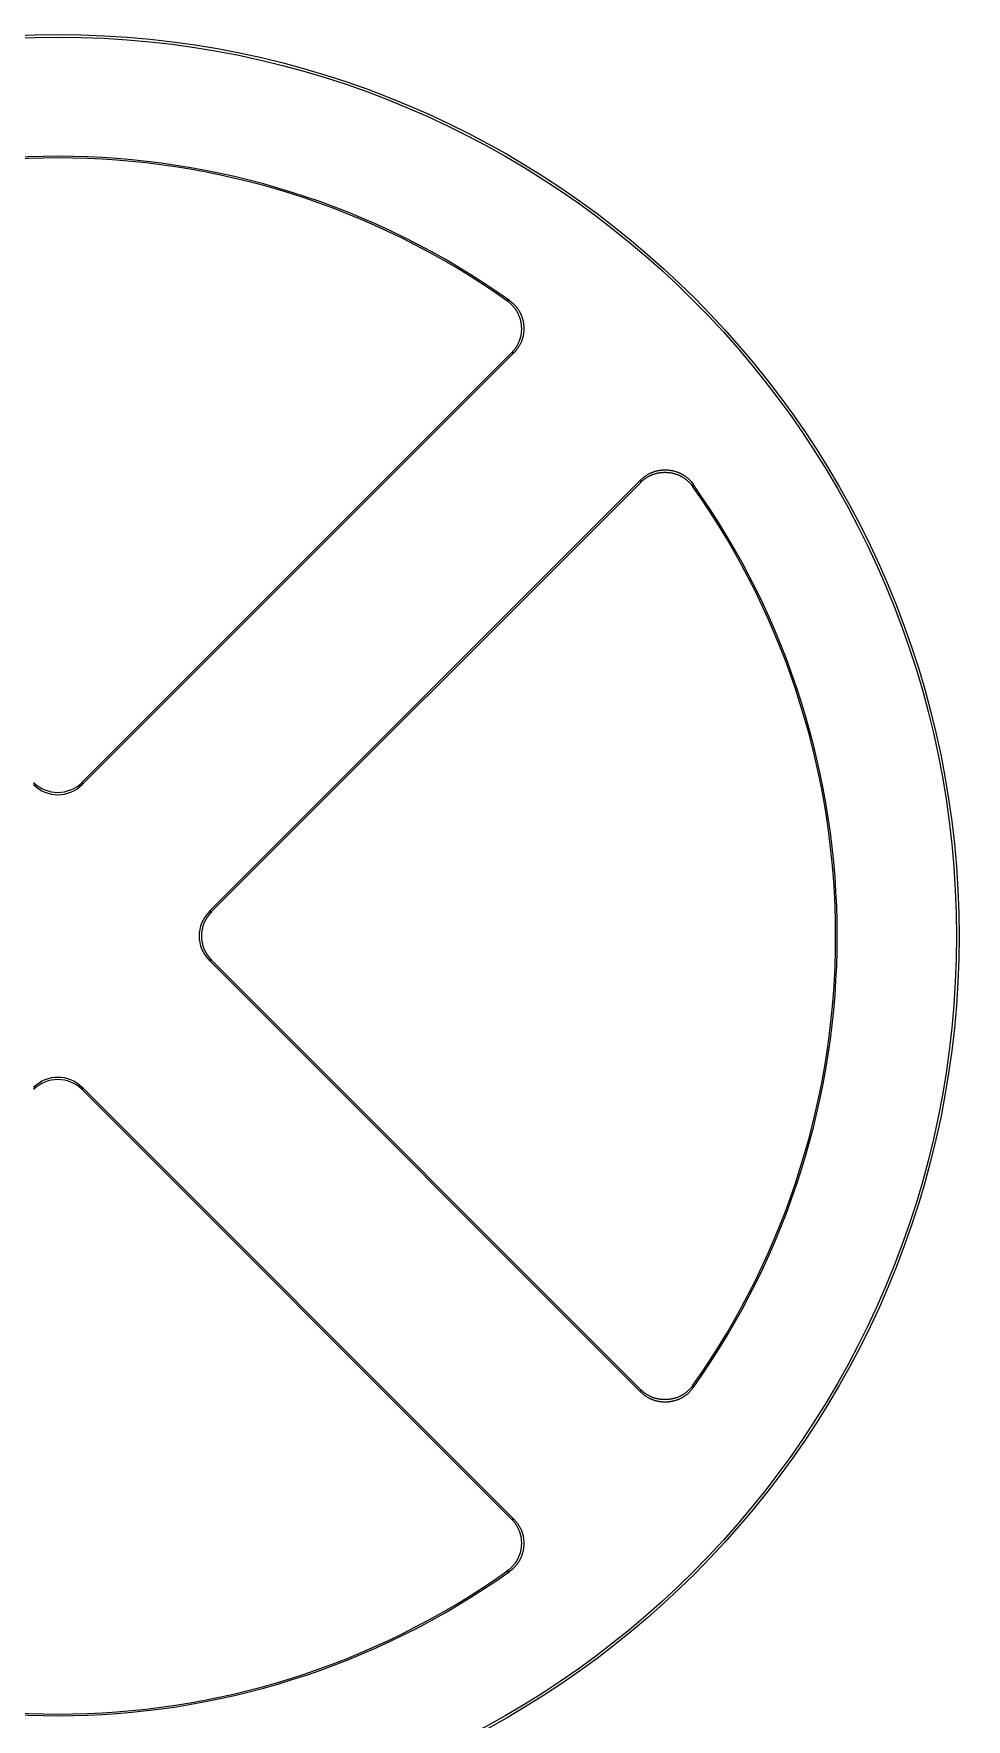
# Model space of a CAD drawing. Extents: x 956 to 1028, y 499 to 635.
# Drawn here: x 999.43 to 1000.246, y 513.429 to 514.903 of the extents above; entities that cross this region are included whole.
import ezdxf

# ---------------------------------------------------------------- set-up
doc = ezdxf.new("R2010")
doc.units = 0
doc.header["$MEASUREMENT"] = 0
doc.layers.add('1', color=4, linetype='Continuous')
doc.layers.add('DIM', color=3, linetype='Continuous')

# ---------------------------------------------------------------- blocks, each defined once
blk = doc.blocks.new('1486201(2016_HS CONTROLS')
at = {"layer": '1', "linetype": 'Continuous'}
for p, q in [((-13.3962, 0.5112), (-13.7739, 0.1335)), ((-13.3984, 0.511), (-13.7739, 0.1355)), ((-13.6627, 0.0224), (-13.285, 0.4)), ((-13.6607, 0.0224), (-13.2852, 0.3978)), ((-13.7739, 0.1355), (-13.7739, 0.1335)), ((-13.6627, 0.0224), (-13.6607, 0.0224)), ((-13.285, -0.3977), (-13.6627, -0.0201)), ((-13.6607, -0.0201), (-13.6627, -0.0201)), ((-13.2852, -0.3956), (-13.6607, -0.0201)), ((-13.7739, -0.1312), (-13.3962, -0.5089)), ((-13.7739, -0.1312), (-13.7739, -0.1332)), ((-13.7739, -0.1332), (-13.3984, -0.5087))]:
    blk.add_line(p, q, dxfattribs=at)
for points in [[(-13.4, 0.5568), (-13.4001, 0.5568, 0.000001), (-13.4002, 0.5568, 0.000001), (-13.4002, 0.5568, 0.000001), (-13.4003, 0.5568, 0.000001), (-13.4003, 0.5568, 0), (-13.4004, 0.5568, 0), (-13.4004, 0.5568, 0), (-13.4005, 0.5568, 0), (-13.4005, 0.5568, 0), (-13.4006, 0.5568, 0), (-13.4007, 0.5568, 0), (-13.4007, 0.5568, 0), (-13.4008, 0.5568, 0), (-13.4008, 0.5568, 0), (-13.4009, 0.5568, 0), (-13.4009, 0.5568, 0), (-13.401, 0.5568, 0), (-13.401, 0.5568, 0), (-13.4011, 0.5568, 0), (-13.4011, 0.5568, 0), (-13.4012, 0.5568, 0), (-13.4013, 0.5567, 0), (-13.4013, 0.5567, 0), (-13.4014, 0.5567, 0), (-13.4014, 0.5567, 0), (-13.4015, 0.5567, 0), (-13.4015, 0.5567, 0), (-13.4016, 0.5567, -0.000001), (-13.4016, 0.5567, -0.000001), (-13.4017, 0.5567, -0.000001), (-13.4018, 0.5567, -0.000001), (-13.4018, 0.5567, -0.000001), (-13.4019, 0.5567, -0.000001), (-13.4019, 0.5567, 0), (-13.402, 0.5567, -0.000001), (-13.402, 0.5567, -0.000002), (-13.4021, 0.5567, -0.000001), (-13.4023, 0.5567, -0.000001)], [(-13.4023, 0.5567), (-13.4015, 0.5562, -0.006989), (-13.4008, 0.5556, -0.007117), (-13.4001, 0.555, -0.007194), (-13.3994, 0.5544, -0.007214), (-13.3988, 0.5538, -0.007253), (-13.3982, 0.5532, -0.007288), (-13.3976, 0.5526, -0.007325), (-13.397, 0.552, -0.007346), (-13.3964, 0.5513, -0.007371), (-13.3959, 0.5506, -0.007386), (-13.3953, 0.5499, -0.007401), (-13.3948, 0.5492, -0.007407), (-13.3944, 0.5485, -0.007412), (-13.3939, 0.5478, -0.007409), (-13.3935, 0.5471, -0.007405), (-13.3931, 0.5463, -0.007393), (-13.3927, 0.5455, -0.007379), (-13.3923, 0.5448, -0.007359), (-13.392, 0.544, -0.007336), (-13.3917, 0.5432, -0.00731), (-13.3914, 0.5424, -0.007278), (-13.3911, 0.5416, -0.007243), (-13.3908, 0.5407, -0.007175), (-13.3906, 0.5399, -0.007081), (-13.3904, 0.539, -0.007005), (-13.3902, 0.5382, -0.006937), (-13.3901, 0.5373, -0.006886), (-13.3899, 0.5365, -0.006846), (-13.3898, 0.5356, -0.006821), (-13.3897, 0.5347, -0.006807), (-13.3897, 0.5339, -0.006807), (-13.3896, 0.533, -0.006821), (-13.3896, 0.5321, -0.006846), (-13.3896, 0.5312, -0.006886), (-13.3897, 0.5304, -0.006937), (-13.3897, 0.5295, -0.007005), (-13.3898, 0.5286, -0.007081), (-13.3899, 0.5278, -0.007175), (-13.39, 0.5269, -0.007243), (-13.3902, 0.5261, -0.007279), (-13.3904, 0.5252, -0.00731), (-13.3906, 0.5244, -0.007333), (-13.3908, 0.5236, -0.007361), (-13.3911, 0.5228, -0.007394), (-13.3913, 0.522, -0.00739), (-13.3916, 0.5212, -0.007355), (-13.392, 0.5204, -0.007425), (-13.3923, 0.5196, -0.007581), (-13.3927, 0.5188, -0.007357), (-13.3931, 0.518, -0.006855), (-13.3935, 0.5173, -0.007566), (-13.394, 0.5165, -0.009023), (-13.3944, 0.5158, -0.006789), (-13.3949, 0.5151, -0.002252), (-13.3954, 0.5144, -0.009594), (-13.396, 0.5137, -0.016377), (-13.397, 0.5125, -0.007852), (-13.3984, 0.511, -0.004103)], [(-13.4, 0.5568), (-13.3993, 0.5563, -0.006981), (-13.3986, 0.5557, -0.007108), (-13.3979, 0.5552, -0.007184), (-13.3972, 0.5546, -0.007205), (-13.3966, 0.554, -0.007243), (-13.396, 0.5534, -0.007279), (-13.3954, 0.5527, -0.007315), (-13.3948, 0.5521, -0.007337), (-13.3942, 0.5514, -0.007362), (-13.3937, 0.5508, -0.007376), (-13.3932, 0.5501, -0.007391), (-13.3927, 0.5494, -0.007397), (-13.3922, 0.5487, -0.007402), (-13.3917, 0.5479, -0.007399), (-13.3913, 0.5472, -0.007394), (-13.3909, 0.5464, -0.007383), (-13.3905, 0.5457, -0.007368), (-13.3901, 0.5449, -0.007349), (-13.3898, 0.5441, -0.007326), (-13.3895, 0.5433, -0.007299), (-13.3892, 0.5425, -0.007267), (-13.3889, 0.5417, -0.007233), (-13.3887, 0.5409, -0.007165), (-13.3884, 0.54, -0.007071), (-13.3882, 0.5392, -0.006995), (-13.3881, 0.5383, -0.006928), (-13.3879, 0.5375, -0.006877), (-13.3878, 0.5366, -0.006837), (-13.3877, 0.5357, -0.006811), (-13.3876, 0.5349, -0.006798), (-13.3875, 0.534, -0.006798), (-13.3875, 0.5331, -0.006811), (-13.3875, 0.5323, -0.006837), (-13.3875, 0.5314, -0.006877), (-13.3875, 0.5305, -0.006928), (-13.3876, 0.5297, -0.006995), (-13.3877, 0.5288, -0.007071), (-13.3878, 0.5279, -0.007164), (-13.3879, 0.5271, -0.007233), (-13.388, 0.5262, -0.007268), (-13.3882, 0.5254, -0.007298), (-13.3884, 0.5246, -0.007321), (-13.3887, 0.5237, -0.007349), (-13.3889, 0.5229, -0.007382), (-13.3892, 0.5221, -0.007378), (-13.3895, 0.5213, -0.007343), (-13.3898, 0.5205, -0.007413), (-13.3902, 0.5197, -0.007569), (-13.3905, 0.519, -0.007345), (-13.3909, 0.5182, -0.006844), (-13.3914, 0.5175, -0.007554), (-13.3918, 0.5167, -0.009008), (-13.3923, 0.516, -0.006779), (-13.3928, 0.5153, -0.002248), (-13.3932, 0.5146, -0.009579), (-13.3938, 0.5138, -0.016352), (-13.3948, 0.5127, -0.007841), (-13.3962, 0.5112, -0.004097)], [(-13.3962, 0.5112), (-13.3963, 0.5112, 0.000009), (-13.3963, 0.5112, 0.000009), (-13.3964, 0.5112, 0.000009), (-13.3964, 0.5111, 0.000009), (-13.3965, 0.5111, 0.00001), (-13.3965, 0.5111, 0.00001), (-13.3966, 0.5111, 0.00001), (-13.3966, 0.5111, 0.00001), (-13.3967, 0.5111, 0.000011), (-13.3967, 0.5111, 0.000011), (-13.3968, 0.5111, 0.000011), (-13.3969, 0.5111, 0.000011), (-13.3969, 0.5111, 0.000012), (-13.397, 0.5111, 0.000012), (-13.397, 0.5111, 0.000012), (-13.3971, 0.5111, 0.000012), (-13.3971, 0.5111, 0.000013), (-13.3972, 0.5111, 0.000013), (-13.3972, 0.5111, 0.000013), (-13.3973, 0.5111, 0.000013), (-13.3973, 0.5111, 0.000013), (-13.3974, 0.5111, 0.000014), (-13.3974, 0.5111, 0.000014), (-13.3975, 0.5111, 0.000014), (-13.3976, 0.5111, 0.000014), (-13.3976, 0.511, 0.000015), (-13.3977, 0.511, 0.000015), (-13.3977, 0.511, 0.000016), (-13.3978, 0.511, 0.000015), (-13.3978, 0.511, 0.000014), (-13.3979, 0.511, 0.000016), (-13.3979, 0.511, 0.00002), (-13.398, 0.511, 0.000015), (-13.398, 0.511, 0.000005), (-13.3981, 0.511, 0.000022), (-13.3982, 0.511, 0.000039), (-13.3982, 0.511, 0.000019), (-13.3984, 0.511, 0.00001)], [(-13.2852, 0.3978), (-13.2846, 0.3985, -0.006992), (-13.2839, 0.3991, -0.007119), (-13.2832, 0.3997, -0.007196), (-13.2825, 0.4002, -0.007216), (-13.2818, 0.4008, -0.007255), (-13.2811, 0.4013, -0.00729), (-13.2804, 0.4018, -0.007326), (-13.2797, 0.4023, -0.007348), (-13.2789, 0.4027, -0.007373), (-13.2782, 0.4031, -0.007387), (-13.2774, 0.4035, -0.007402), (-13.2766, 0.4039, -0.007408), (-13.2759, 0.4042, -0.007413), (-13.2751, 0.4046, -0.00741), (-13.2743, 0.4049, -0.007405), (-13.2734, 0.4051, -0.007393), (-13.2726, 0.4054, -0.007379), (-13.2718, 0.4056, -0.00736), (-13.271, 0.4058, -0.007337), (-13.2701, 0.406, -0.00731), (-13.2693, 0.4062, -0.007278), (-13.2684, 0.4063, -0.007243), (-13.2676, 0.4064, -0.007175), (-13.2667, 0.4065, -0.007081), (-13.2658, 0.4065, -0.007005), (-13.265, 0.4066, -0.006937), (-13.2641, 0.4066, -0.006886), (-13.2632, 0.4066, -0.006846), (-13.2624, 0.4065, -0.006821), (-13.2615, 0.4065, -0.006807), (-13.2606, 0.4064, -0.006807), (-13.2597, 0.4063, -0.006821), (-13.2589, 0.4061, -0.006846), (-13.258, 0.406, -0.006886), (-13.2572, 0.4058, -0.006937), (-13.2563, 0.4056, -0.007005), (-13.2555, 0.4054, -0.007081), (-13.2547, 0.4051, -0.007175), (-13.2538, 0.4049, -0.007243), (-13.253, 0.4046, -0.007279), (-13.2522, 0.4042, -0.00731), (-13.2514, 0.4039, -0.007333), (-13.2507, 0.4035, -0.007361), (-13.2499, 0.4031, -0.007395), (-13.2492, 0.4027, -0.00739), (-13.2484, 0.4023, -0.007356), (-13.2477, 0.4018, -0.007425), (-13.247, 0.4014, -0.007582), (-13.2463, 0.4009, -0.007358), (-13.2456, 0.4003, -0.006856), (-13.2449, 0.3998, -0.007567), (-13.2443, 0.3992, -0.009025), (-13.2436, 0.3986, -0.006791), (-13.243, 0.398, -0.002252), (-13.2424, 0.3975, -0.009596), (-13.2418, 0.3968, -0.016382), (-13.2408, 0.3956, -0.007855), (-13.2395, 0.394, -0.004104)], [(-13.2852, 0.3978), (-13.2852, 0.3979, 0.000004), (-13.2852, 0.398, 0.000004), (-13.2852, 0.398, 0.000004), (-13.2852, 0.3981, 0.000005), (-13.2852, 0.3981, 0.000005), (-13.2852, 0.3982, 0.000006), (-13.2852, 0.3982, 0.000006), (-13.2852, 0.3983, 0.000006), (-13.2852, 0.3983, 0.000007), (-13.2852, 0.3984, 0.000007), (-13.2852, 0.3984, 0.000008), (-13.2852, 0.3985, 0.000008), (-13.2852, 0.3985, 0.000009), (-13.2852, 0.3986, 0.000009), (-13.2852, 0.3987, 0.000009), (-13.2852, 0.3987, 0.00001), (-13.2852, 0.3988, 0.00001), (-13.2851, 0.3988, 0.000011), (-13.2851, 0.3989, 0.000011), (-13.2851, 0.3989, 0.000012), (-13.2851, 0.399, 0.000012), (-13.2851, 0.399, 0.000013), (-13.2851, 0.3991, 0.000013), (-13.2851, 0.3991, 0.000013), (-13.2851, 0.3992, 0.000014), (-13.2851, 0.3992, 0.000014), (-13.2851, 0.3993, 0.000015), (-13.2851, 0.3994, 0.000016), (-13.2851, 0.3994, 0.000015), (-13.2851, 0.3995, 0.000015), (-13.2851, 0.3995, 0.000017), (-13.2851, 0.3996, 0.000021), (-13.2851, 0.3996, 0.000016), (-13.2851, 0.3997, 0.000005), (-13.2851, 0.3997, 0.000024), (-13.2851, 0.3998, 0.000043), (-13.2851, 0.3999, 0.000021), (-13.285, 0.4, 0.000011)], [(-13.285, 0.4), (-13.2844, 0.4006, -0.00698), (-13.2837, 0.4012, -0.007107), (-13.2831, 0.4018, -0.007184), (-13.2824, 0.4024, -0.007204), (-13.2817, 0.4029, -0.007243), (-13.281, 0.4034, -0.007278), (-13.2802, 0.4039, -0.007314), (-13.2795, 0.4044, -0.007336), (-13.2788, 0.4049, -0.007361), (-13.278, 0.4053, -0.007376), (-13.2772, 0.4057, -0.007391), (-13.2765, 0.406, -0.007396), (-13.2757, 0.4064, -0.007402), (-13.2749, 0.4067, -0.007399), (-13.2741, 0.407, -0.007394), (-13.2733, 0.4073, -0.007383), (-13.2725, 0.4075, -0.007368), (-13.2716, 0.4078, -0.007349), (-13.2708, 0.408, -0.007326), (-13.27, 0.4082, -0.007299), (-13.2691, 0.4083, -0.007267), (-13.2683, 0.4085, -0.007233), (-13.2674, 0.4086, -0.007165), (-13.2666, 0.4086, -0.007071), (-13.2657, 0.4087, -0.006995), (-13.2648, 0.4087, -0.006928), (-13.2639, 0.4087, -0.006877), (-13.2631, 0.4087, -0.006837), (-13.2622, 0.4087, -0.006811), (-13.2613, 0.4086, -0.006798), (-13.2605, 0.4086, -0.006798), (-13.2596, 0.4084, -0.006811), (-13.2587, 0.4083, -0.006837), (-13.2579, 0.4082, -0.006877), (-13.257, 0.408, -0.006928), (-13.2562, 0.4078, -0.006995), (-13.2553, 0.4075, -0.007071), (-13.2545, 0.4073, -0.007164), (-13.2537, 0.407, -0.007233), (-13.2529, 0.4067, -0.007268), (-13.2521, 0.4064, -0.007298), (-13.2513, 0.4061, -0.007321), (-13.2505, 0.4057, -0.00735), (-13.2498, 0.4053, -0.007383), (-13.249, 0.4049, -0.007378), (-13.2483, 0.4045, -0.007344), (-13.2476, 0.404, -0.007413), (-13.2468, 0.4036, -0.00757), (-13.2461, 0.4031, -0.007345), (-13.2455, 0.4025, -0.006845), (-13.2448, 0.402, -0.007555), (-13.2441, 0.4014, -0.00901), (-13.2435, 0.4008, -0.00678), (-13.2428, 0.4002, -0.002249), (-13.2423, 0.3997, -0.009581), (-13.2416, 0.399, -0.016355), (-13.2406, 0.3978, -0.007843), (-13.2394, 0.3962, -0.004098)], [(-13.2395, 0.394), (-13.2395, 0.394, 0.000011), (-13.2395, 0.3941, 0.000011), (-13.2395, 0.3941, 0.000011), (-13.2395, 0.3942, 0.000011), (-13.2395, 0.3942, 0.000011), (-13.2395, 0.3943, 0.000012), (-13.2395, 0.3943, 0.000012), (-13.2395, 0.3944, 0.000012), (-13.2395, 0.3945, 0.000012), (-13.2395, 0.3945, 0.000012), (-13.2395, 0.3946, 0.000012), (-13.2395, 0.3946, 0.000012), (-13.2395, 0.3947, 0.000012), (-13.2395, 0.3947, 0.000012), (-13.2395, 0.3948, 0.000012), (-13.2395, 0.3948, 0.000012), (-13.2395, 0.3949, 0.000013), (-13.2395, 0.395, 0.000013), (-13.2395, 0.395, 0.000013), (-13.2395, 0.3951, 0.000013), (-13.2395, 0.3951, 0.000013), (-13.2395, 0.3952, 0.000013), (-13.2394, 0.3952, 0.000013), (-13.2394, 0.3953, 0.000013), (-13.2394, 0.3953, 0.000013), (-13.2394, 0.3954, 0.000013), (-13.2394, 0.3955, 0.000013), (-13.2394, 0.3955, 0.000014), (-13.2394, 0.3956, 0.000013), (-13.2394, 0.3956, 0.000013), (-13.2394, 0.3957, 0.000014), (-13.2394, 0.3957, 0.000017), (-13.2394, 0.3958, 0.000013), (-13.2394, 0.3958, 0.000004), (-13.2394, 0.3959, 0.000018), (-13.2394, 0.396, 0.000032), (-13.2394, 0.396, 0.000016), (-13.2394, 0.3962, 0.000008)], [(-13.2395, -0.3917), (-13.2401, -0.3924, -0.006992), (-13.2406, -0.3931, -0.007119), (-13.2412, -0.3938, -0.007196), (-13.2418, -0.3945, -0.007216), (-13.2424, -0.3951, -0.007255), (-13.243, -0.3958, -0.00729), (-13.2436, -0.3964, -0.007326), (-13.2443, -0.397, -0.007348), (-13.2449, -0.3975, -0.007373), (-13.2456, -0.3981, -0.007387), (-13.2463, -0.3986, -0.007403), (-13.247, -0.3991, -0.007408), (-13.2477, -0.3996, -0.007413), (-13.2484, -0.4, -0.00741), (-13.2492, -0.4004, -0.007405), (-13.2499, -0.4009, -0.007394), (-13.2507, -0.4012, -0.00738), (-13.2514, -0.4016, -0.00736), (-13.2522, -0.402, -0.007337), (-13.253, -0.4023, -0.00731), (-13.2538, -0.4026, -0.007278), (-13.2547, -0.4028, -0.007243), (-13.2555, -0.4031, -0.007175), (-13.2563, -0.4033, -0.007081), (-13.2572, -0.4035, -0.007005), (-13.258, -0.4037, -0.006937), (-13.2589, -0.4039, -0.006886), (-13.2597, -0.404, -0.006846), (-13.2606, -0.4041, -0.006821), (-13.2615, -0.4042, -0.006807), (-13.2624, -0.4043, -0.006807), (-13.2632, -0.4043, -0.006821), (-13.2641, -0.4043, -0.006846), (-13.265, -0.4043, -0.006886), (-13.2658, -0.4043, -0.006937), (-13.2667, -0.4042, -0.007005), (-13.2676, -0.4041, -0.007081), (-13.2684, -0.404, -0.007175), (-13.2693, -0.4039, -0.007243), (-13.2701, -0.4037, -0.007279), (-13.271, -0.4036, -0.00731), (-13.2718, -0.4033, -0.007333), (-13.2726, -0.4031, -0.007361), (-13.2734, -0.4029, -0.007395), (-13.2743, -0.4026, -0.00739), (-13.2751, -0.4023, -0.007356), (-13.2759, -0.402, -0.007426), (-13.2766, -0.4016, -0.007582), (-13.2774, -0.4012, -0.007358), (-13.2782, -0.4008, -0.006856), (-13.2789, -0.4004, -0.007568), (-13.2797, -0.4, -0.009025), (-13.2804, -0.3995, -0.006791), (-13.2811, -0.399, -0.002252), (-13.2818, -0.3986, -0.009597), (-13.2825, -0.398, -0.016383), (-13.2837, -0.3969, -0.007855), (-13.2852, -0.3956, -0.004105)], [(-13.285, -0.3977), (-13.2851, -0.3977, 0.000021), (-13.2851, -0.3976, 0.000021), (-13.2851, -0.3976, 0.000021), (-13.2851, -0.3975, 0.00002), (-13.2851, -0.3975, 0.000019), (-13.2851, -0.3974, 0.000019), (-13.2851, -0.3973, 0.000018), (-13.2851, -0.3973, 0.000018), (-13.2851, -0.3972, 0.000017), (-13.2851, -0.3972, 0.000017), (-13.2851, -0.3971, 0.000016), (-13.2851, -0.3971, 0.000016), (-13.2851, -0.397, 0.000015), (-13.2851, -0.397, 0.000015), (-13.2851, -0.3969, 0.000014), (-13.2851, -0.3969, 0.000014), (-13.2851, -0.3968, 0.000013), (-13.2851, -0.3968, 0.000013), (-13.2851, -0.3967, 0.000012), (-13.2851, -0.3966, 0.000012), (-13.2851, -0.3966, 0.000011), (-13.2851, -0.3965, 0.000011), (-13.2852, -0.3965, 0.00001), (-13.2852, -0.3964, 0.00001), (-13.2852, -0.3964, 0.000009), (-13.2852, -0.3963, 0.000009), (-13.2852, -0.3963, 0.000008), (-13.2852, -0.3962, 0.000008), (-13.2852, -0.3962, 0.000007), (-13.2852, -0.3961, 0.000007), (-13.2852, -0.3961, 0.000007), (-13.2852, -0.396, 0.000007), (-13.2852, -0.3959, 0.000005), (-13.2852, -0.3959, 0.000003), (-13.2852, -0.3958, 0.000006), (-13.2852, -0.3958, 0.000008), (-13.2852, -0.3957, 0.000004), (-13.2852, -0.3956, 0.000002)], [(-13.2394, -0.3939), (-13.2399, -0.3946, -0.006983), (-13.2405, -0.3953, -0.00711), (-13.241, -0.396, -0.007187), (-13.2416, -0.3967, -0.007207), (-13.2422, -0.3973, -0.007245), (-13.2428, -0.398, -0.007281), (-13.2435, -0.3986, -0.007317), (-13.2441, -0.3992, -0.007338), (-13.2448, -0.3997, -0.007363), (-13.2455, -0.4003, -0.007377), (-13.2461, -0.4008, -0.007393), (-13.2468, -0.4013, -0.007398), (-13.2476, -0.4017, -0.007403), (-13.2483, -0.4022, -0.0074), (-13.249, -0.4026, -0.007395), (-13.2498, -0.403, -0.007383), (-13.2505, -0.4034, -0.007369), (-13.2513, -0.4038, -0.007349), (-13.2521, -0.4041, -0.007326), (-13.2529, -0.4045, -0.007299), (-13.2537, -0.4047, -0.007267), (-13.2545, -0.405, -0.007233), (-13.2553, -0.4053, -0.007165), (-13.2562, -0.4055, -0.007071), (-13.257, -0.4057, -0.006995), (-13.2579, -0.4059, -0.006928), (-13.2587, -0.406, -0.006877), (-13.2596, -0.4062, -0.006837), (-13.2605, -0.4063, -0.006811), (-13.2613, -0.4064, -0.006798), (-13.2622, -0.4064, -0.006798), (-13.2631, -0.4065, -0.006811), (-13.2639, -0.4065, -0.006837), (-13.2648, -0.4065, -0.006877), (-13.2657, -0.4064, -0.006928), (-13.2666, -0.4064, -0.006995), (-13.2674, -0.4063, -0.007071), (-13.2683, -0.4062, -0.007164), (-13.2691, -0.406, -0.007233), (-13.27, -0.4059, -0.007268), (-13.2708, -0.4057, -0.007298), (-13.2716, -0.4055, -0.007321), (-13.2725, -0.4053, -0.007349), (-13.2733, -0.405, -0.007382), (-13.2741, -0.4047, -0.007378), (-13.2749, -0.4044, -0.007343), (-13.2757, -0.4041, -0.007412), (-13.2765, -0.4038, -0.007569), (-13.2772, -0.4034, -0.007344), (-13.278, -0.403, -0.006843), (-13.2788, -0.4026, -0.007553), (-13.2795, -0.4021, -0.009007), (-13.2803, -0.4016, -0.006778), (-13.281, -0.4012, -0.002248), (-13.2816, -0.4007, -0.009577), (-13.2824, -0.4001, -0.016349), (-13.2835, -0.3991, -0.007839), (-13.285, -0.3977, -0.004096)], [(-13.2394, -0.3939), (-13.2394, -0.3938, 0.000013), (-13.2394, -0.3938, 0.000014), (-13.2394, -0.3937, 0.000013), (-13.2394, -0.3937, 0.000013), (-13.2394, -0.3936, 0.000013), (-13.2394, -0.3936, 0.000013), (-13.2394, -0.3935, 0.000013), (-13.2394, -0.3934, 0.000013), (-13.2394, -0.3934, 0.000013), (-13.2394, -0.3933, 0.000013), (-13.2394, -0.3933, 0.000013), (-13.2394, -0.3932, 0.000013), (-13.2394, -0.3932, 0.000013), (-13.2394, -0.3931, 0.000013), (-13.2394, -0.3931, 0.000013), (-13.2394, -0.393, 0.000013), (-13.2394, -0.3929, 0.000013), (-13.2395, -0.3929, 0.000013), (-13.2395, -0.3928, 0.000013), (-13.2395, -0.3928, 0.000013), (-13.2395, -0.3927, 0.000013), (-13.2395, -0.3927, 0.000013), (-13.2395, -0.3926, 0.000013), (-13.2395, -0.3926, 0.000013), (-13.2395, -0.3925, 0.000012), (-13.2395, -0.3924, 0.000012), (-13.2395, -0.3924, 0.000012), (-13.2395, -0.3923, 0.000013), (-13.2395, -0.3923, 0.000012), (-13.2395, -0.3922, 0.000011), (-13.2395, -0.3922, 0.000013), (-13.2395, -0.3921, 0.000015), (-13.2395, -0.3921, 0.000011), (-13.2395, -0.392, 0.000004), (-13.2395, -0.392, 0.000016), (-13.2395, -0.3919, 0.000027), (-13.2395, -0.3918, 0.000013), (-13.2395, -0.3917, 0.000007)], [(-13.3984, -0.5087), (-13.3977, -0.5094, -0.006992), (-13.3971, -0.51, -0.00712), (-13.3965, -0.5107, -0.007197), (-13.396, -0.5114, -0.007217), (-13.3954, -0.5121, -0.007255), (-13.3949, -0.5128, -0.007291), (-13.3944, -0.5135, -0.007327), (-13.394, -0.5143, -0.007349), (-13.3935, -0.515, -0.007374), (-13.3931, -0.5158, -0.007388), (-13.3927, -0.5165, -0.007403), (-13.3923, -0.5173, -0.007409), (-13.392, -0.5181, -0.007414), (-13.3916, -0.5189, -0.007411), (-13.3913, -0.5197, -0.007406), (-13.3911, -0.5205, -0.007394), (-13.3908, -0.5213, -0.00738), (-13.3906, -0.5221, -0.00736), (-13.3904, -0.523, -0.007337), (-13.3902, -0.5238, -0.00731), (-13.39, -0.5247, -0.007278), (-13.3899, -0.5255, -0.007243), (-13.3898, -0.5264, -0.007175), (-13.3897, -0.5272, -0.007081), (-13.3897, -0.5281, -0.007005), (-13.3896, -0.529, -0.006937), (-13.3896, -0.5298, -0.006886), (-13.3896, -0.5307, -0.006846), (-13.3897, -0.5316, -0.006821), (-13.3897, -0.5325, -0.006807), (-13.3898, -0.5333, -0.006807), (-13.3899, -0.5342, -0.006821), (-13.3901, -0.5351, -0.006846), (-13.3902, -0.5359, -0.006886), (-13.3904, -0.5368, -0.006937), (-13.3906, -0.5376, -0.007005), (-13.3908, -0.5384, -0.007081), (-13.3911, -0.5393, -0.007175), (-13.3914, -0.5401, -0.007243), (-13.3917, -0.5409, -0.007279), (-13.392, -0.5417, -0.007309), (-13.3923, -0.5425, -0.007333), (-13.3927, -0.5433, -0.007361), (-13.3931, -0.544, -0.007394), (-13.3935, -0.5448, -0.007389), (-13.3939, -0.5455, -0.007355), (-13.3944, -0.5462, -0.007425), (-13.3948, -0.547, -0.007581), (-13.3953, -0.5477, -0.007357), (-13.3959, -0.5483, -0.006855), (-13.3964, -0.549, -0.007566), (-13.397, -0.5497, -0.009024), (-13.3976, -0.5503, -0.00679), (-13.3982, -0.551, -0.002252), (-13.3987, -0.5515, -0.009595), (-13.3994, -0.5522, -0.01638), (-13.4006, -0.5531, -0.007854), (-13.4023, -0.5544, -0.004104)], [(-13.3962, -0.5089), (-13.3956, -0.5095, -0.006983), (-13.395, -0.5102, -0.00711), (-13.3944, -0.5109, -0.007186), (-13.3938, -0.5116, -0.007206), (-13.3933, -0.5123, -0.007244), (-13.3928, -0.513, -0.00728), (-13.3923, -0.5137, -0.007316), (-13.3918, -0.5144, -0.007337), (-13.3914, -0.5152, -0.007362), (-13.3909, -0.5159, -0.007376), (-13.3905, -0.5167, -0.007391), (-13.3902, -0.5175, -0.007397), (-13.3898, -0.5182, -0.007402), (-13.3895, -0.519, -0.007399), (-13.3892, -0.5198, -0.007394), (-13.3889, -0.5206, -0.007382), (-13.3887, -0.5215, -0.007368), (-13.3884, -0.5223, -0.007349), (-13.3882, -0.5231, -0.007326), (-13.388, -0.524, -0.007299), (-13.3879, -0.5248, -0.007267), (-13.3878, -0.5257, -0.007233), (-13.3877, -0.5265, -0.007165), (-13.3876, -0.5274, -0.007071), (-13.3875, -0.5282, -0.006995), (-13.3875, -0.5291, -0.006928), (-13.3875, -0.53, -0.006877), (-13.3875, -0.5309, -0.006837), (-13.3875, -0.5317, -0.006811), (-13.3876, -0.5326, -0.006798), (-13.3877, -0.5335, -0.006798), (-13.3878, -0.5343, -0.006811), (-13.3879, -0.5352, -0.006837), (-13.3881, -0.5361, -0.006877), (-13.3882, -0.5369, -0.006928), (-13.3884, -0.5377, -0.006995), (-13.3887, -0.5386, -0.007071), (-13.3889, -0.5394, -0.007164), (-13.3892, -0.5402, -0.007233), (-13.3895, -0.541, -0.007268), (-13.3898, -0.5418, -0.007299), (-13.3901, -0.5426, -0.007322), (-13.3905, -0.5434, -0.00735), (-13.3909, -0.5442, -0.007383), (-13.3913, -0.5449, -0.007379), (-13.3917, -0.5456, -0.007345), (-13.3922, -0.5464, -0.007414), (-13.3927, -0.5471, -0.007571), (-13.3932, -0.5478, -0.007347), (-13.3937, -0.5485, -0.006846), (-13.3942, -0.5491, -0.007556), (-13.3948, -0.5498, -0.009011), (-13.3954, -0.5505, -0.006781), (-13.396, -0.5511, -0.002249), (-13.3965, -0.5516, -0.009583), (-13.3972, -0.5523, -0.016358), (-13.3984, -0.5533, -0.007844), (-13.4, -0.5545, -0.004099)], [(-13.3984, -0.5087), (-13.3983, -0.5087, 0.000005), (-13.3983, -0.5087, 0.000005), (-13.3982, -0.5087, 0.000005), (-13.3982, -0.5087, 0.000005), (-13.3981, -0.5087, 0.000005), (-13.398, -0.5087, 0.000004), (-13.398, -0.5087, 0.000004), (-13.3979, -0.5087, 0.000004), (-13.3979, -0.5087, 0.000004), (-13.3978, -0.5087, 0.000003), (-13.3978, -0.5088, 0.000003), (-13.3977, -0.5088, 0.000003), (-13.3977, -0.5088, 0.000003), (-13.3976, -0.5088, 0.000002), (-13.3976, -0.5088, 0.000002), (-13.3975, -0.5088, 0.000002), (-13.3974, -0.5088, 0.000002), (-13.3974, -0.5088, 0.000001), (-13.3973, -0.5088, 0.000001), (-13.3973, -0.5088, 0.000001), (-13.3972, -0.5088, 0.000001), (-13.3972, -0.5088, 0), (-13.3971, -0.5088, 0), (-13.3971, -0.5088, 0), (-13.397, -0.5088, 0), (-13.397, -0.5088, -0.000001), (-13.3969, -0.5088, -0.000001), (-13.3969, -0.5088, -0.000001), (-13.3968, -0.5088, -0.000001), (-13.3967, -0.5088, -0.000001), (-13.3967, -0.5088, -0.000002), (-13.3966, -0.5088, -0.000003), (-13.3966, -0.5089, -0.000002), (-13.3965, -0.5089, 0), (-13.3965, -0.5089, -0.000004), (-13.3964, -0.5089, -0.000008), (-13.3963, -0.5089, -0.000004), (-13.3962, -0.5089, -0.000002)], [(-13.4023, -0.5544), (-13.4022, -0.5544, 0.000016), (-13.4021, -0.5544, 0.000016), (-13.4021, -0.5544, 0.000016), (-13.402, -0.5544, 0.000016), (-13.402, -0.5544, 0.000016), (-13.4019, -0.5544, 0.000016), (-13.4019, -0.5544, 0.000016), (-13.4018, -0.5544, 0.000016), (-13.4018, -0.5544, 0.000016), (-13.4017, -0.5544, 0.000016), (-13.4016, -0.5544, 0.000016), (-13.4016, -0.5544, 0.000016), (-13.4015, -0.5544, 0.000016), (-13.4015, -0.5545, 0.000016), (-13.4014, -0.5545, 0.000016), (-13.4014, -0.5545, 0.000016), (-13.4013, -0.5545, 0.000016), (-13.4013, -0.5545, 0.000016), (-13.4012, -0.5545, 0.000016), (-13.4011, -0.5545, 0.000016), (-13.4011, -0.5545, 0.000016), (-13.401, -0.5545, 0.000016), (-13.401, -0.5545, 0.000017), (-13.4009, -0.5545, 0.000017), (-13.4009, -0.5545, 0.000017), (-13.4008, -0.5545, 0.000017), (-13.4008, -0.5545, 0.000017), (-13.4007, -0.5545, 0.000017), (-13.4006, -0.5545, 0.000017), (-13.4006, -0.5545, 0.000016), (-13.4005, -0.5545, 0.000017), (-13.4005, -0.5545, 0.000021), (-13.4004, -0.5545, 0.000016), (-13.4004, -0.5545, 0.000005), (-13.4003, -0.5545, 0.000022), (-13.4003, -0.5545, 0.000039), (-13.4002, -0.5545, 0.000019), (-13.4, -0.5545, 0.00001)]]:
    blk.add_lwpolyline(points, format="xyb", dxfattribs=at)
for radius in [0.7883, 0.7861]:
    blk.add_circle((-13.7951, 0.0011), radius, dxfattribs=at)
for centre, radius, start, end in [((-13.7951, 0.0011), 0.6818, 54.5911, 125.4089), ((-13.7951, 0.0011), 0.6804, 54.7367, 125.2633), ((-13.7951, 0.0011), 0.6804, 324.7367, 35.2633), ((-13.7951, 0.0011), 0.6818, 324.5911, 35.4089), ((-13.7951, 0.1567), 0.03, 225.0211, 314.9789), ((-13.7951, 0.1547), 0.03, 225.0211, 314.9789), ((-13.6415, 0.0011), 0.03, 135.0211, 224.9789), ((-13.6395, 0.0011), 0.03, 135.0211, 224.9789), ((-13.7951, -0.1525), 0.03, 45.0211, 134.9789), ((-13.7951, -0.1544), 0.03, 45.0211, 134.9789), ((-13.7951, 0.0011), 0.6818, 234.5911, 305.4089), ((-13.7951, 0.0011), 0.6804, 234.7367, 305.2633)]:
    blk.add_arc(centre, radius, start, end, dxfattribs=at)
blk = doc.blocks.new('2018 HOT SPOT SX')
at = {"layer": '1', "color": 3, "linetype": 'Continuous'}
blk.add_arc((45.618, -0.6491), 4.6694, 13.2862, 166.7138, dxfattribs=at)
at = {"layer": 'DIM'}
blk.add_blockref('1486201(2016_HS CONTROLS', (57.3501, 1.8854), dxfattribs=at)

msp = doc.modelspace()

# ---------------------------------------------------------------- block references
at = {"layer": '1'}
msp.add_blockref('2018 HOT SPOT SX', (955.8964, 512.2273), dxfattribs=at)

doc.saveas('drawing.dxf')
